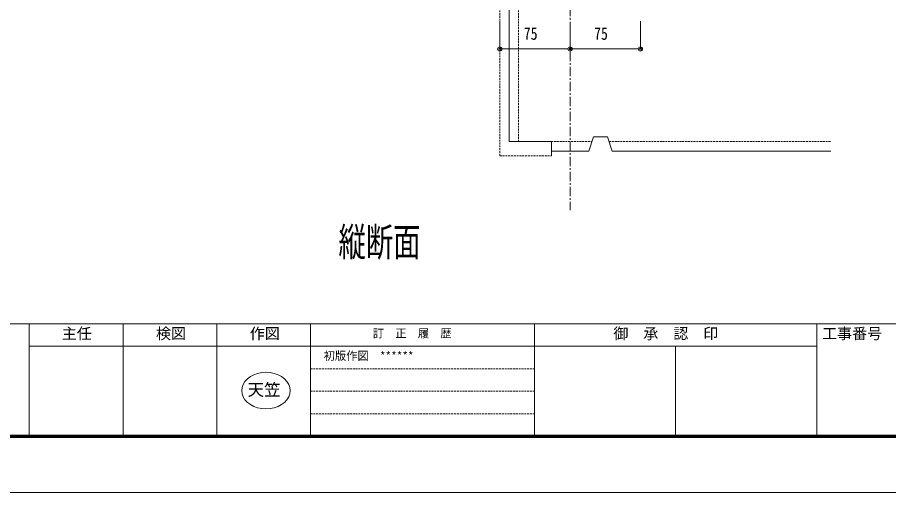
# Model space of a CAD drawing. Units: millimetres, scale not verified. Extents: x -3554 to 3554, y -1188 to 1188.
# Drawn here: x -2511 to -1582, y -1188 to -681 of the extents above; entities that cross this region are included whole.
import ezdxf
from ezdxf.enums import TextEntityAlignment as Align

# ---------------------------------------------------------------- set-up
doc = ezdxf.new("R2010")
doc.units = ezdxf.units.MM
doc.header["$LTSCALE"] = 8
doc.linetypes.add('USER1', pattern=[2, 1.25, -0.25, 0.25, -0.25])
doc.linetypes.add('USER3', pattern=[0.375, 0.25, -0.125])
for name, color, linetype, lineweight in [('0-0_0', 7, 'Continuous', 18), ('0-1_DEFPOINTS', 5, 'Continuous', 18), ('0-4_WAKU', 7, 'Continuous', 18), ('0-6_2躯体線', 4, 'Continuous', 18), ('0-7_3中心線', 2, 'USER1', 18), ('0-9_1手摺寸法', 3, 'Continuous', 18), ('1-1_2躯体隠れ', 6, 'USER3', 18)]:
    doc.layers.add(name, color=color, linetype=linetype, lineweight=lineweight)
doc.layers.add('0-2_MOJI', color=7, linetype='Continuous')
doc.styles.add('ＭＳ ゴシック', font='')
doc.styles.get('ＭＳ ゴシック').set_extended_font_data('MS Gothic')

msp = doc.modelspace()

# ---------------------------------------------------------------- linework, layer by layer
at = {"layer": '0-0_0'}
for p, q in [((-1994.077, -715.102), (-1991.777, -715.102)), ((-1923.677, -715.102), (-1925.977, -715.102)), ((-1919.077, -715.102), (-1916.777, -715.102)), ((-1848.677, -715.102), (-1850.977, -715.102))]:
    msp.add_line(p, q, dxfattribs=at)
msp.add_lwpolyline([(-2219.971, -1079.298), (-2220.363, -1075.908), (-2221.529, -1072.622), (-2223.434, -1069.539), (-2226.018, -1066.752), (-2229.203, -1064.347), (-2232.894, -1062.396), (-2236.977, -1060.958), (-2241.329, -1060.077), (-2245.817, -1059.781), (-2250.306, -1060.077), (-2254.657, -1060.958), (-2258.741, -1062.396), (-2262.431, -1064.347), (-2265.617, -1066.752), (-2268.201, -1069.539), (-2270.105, -1072.622), (-2271.271, -1075.908), (-2271.664, -1079.298), (-2271.271, -1082.687), (-2270.105, -1085.973), (-2268.201, -1089.056), (-2265.617, -1091.843), (-2262.431, -1094.248), (-2258.741, -1096.199), (-2254.657, -1097.637), (-2250.306, -1098.518), (-2245.817, -1098.814), (-2241.329, -1098.518), (-2236.977, -1097.637), (-2232.894, -1096.199), (-2229.203, -1094.248), (-2226.018, -1091.843), (-2223.434, -1089.056), (-2221.529, -1085.973), (-2220.363, -1082.687)], close=True, dxfattribs=at)
for centre, radius in [((-1996.377, -715.102), 2.3), ((-1996.377, -715.102), 1.15), ((-1921.377, -715.102), 2.3), ((-1921.377, -715.102), 2.3), ((-1921.377, -715.102), 1.15), ((-1921.377, -715.102), 1.15), ((-1846.377, -715.102), 2.3), ((-1846.377, -715.102), 1.15)]:
    msp.add_circle(centre, radius, dxfattribs=at)
at = {"layer": '0-1_DEFPOINTS'}
msp.add_line((-3554.142, -1188), (-190.142, -1188), dxfattribs=at)
at = {"layer": '0-4_WAKU'}
for p, q in [((-3474.142, -1008), (-274.142, -1008)), ((-2498.142, -1008), (-2498.142, -1128)), ((-2398.142, -1008), (-2398.142, -1128)), ((-2298.142, -1008), (-2298.142, -1128)), ((-2198.142, -1008), (-2198.142, -1128)), ((-1959.475, -1008), (-1959.475, -1128)), ((-1658.142, -1008), (-1658.142, -1128)), ((-2498.142, -1032), (-2198.142, -1032)), ((-2198.142, -1032), (-1959.475, -1032)), ((-1959.475, -1032), (-1658.142, -1032)), ((-1808.809, -1032), (-1808.809, -1128)), ((-3475.342, -1129.2), (-272.942, -1129.2)), ((-3474.742, -1128.6), (-273.542, -1128.6)), ((-3474.142, -1128), (-274.142, -1128)), ((-3473.542, -1127.4), (-274.742, -1127.4)), ((-3472.942, -1126.8), (-275.342, -1126.8))]:
    msp.add_line(p, q, dxfattribs=at)
at = {"layer": '0-4_WAKU', "linetype": 'USER3'}
for p, q in [((-2198.142, -1056), (-1959.475, -1056)), ((-2198.142, -1080), (-1959.475, -1080)), ((-2198.142, -1104), (-1959.475, -1104))]:
    msp.add_line(p, q, dxfattribs=at)
at = {"layer": '0-6_2躯体線'}
for p, q in [((-1986.377, -813.894), (-1986.377, -483.894)), ((-1986.377, -813.894), (-1941.377, -813.894)), ((-1941.377, -813.894), (-1941.377, -828.894)), ((-1896.377, -808.894), (-1901.377, -823.894)), ((-1896.377, -808.894), (-1881.377, -808.894)), ((-1881.377, -808.894), (-1876.377, -823.894)), ((-1941.377, -823.894), (-1901.377, -823.894)), ((-1876.377, -823.894), (-1643.35, -823.894))]:
    msp.add_line(p, q, dxfattribs=at)
at = {"layer": '0-7_3中心線'}
msp.add_line((-1921.377, 657.955), (-1921.377, -887.018), dxfattribs=at)
at = {"layer": '0-9_1手摺寸法'}
for p, q in [((-1996.377, -685.394), (-1996.377, -715.102)), ((-1921.377, -686.586), (-1921.377, -715.102)), ((-1921.377, -686.586), (-1921.377, -715.102)), ((-1846.377, -685.394), (-1846.377, -715.102)), ((-1991.777, -715.102), (-1925.977, -715.102)), ((-1916.777, -715.102), (-1850.977, -715.102))]:
    msp.add_line(p, q, dxfattribs=at)
at = {"layer": '1-1_2躯体隠れ'}
for p, q in [((-1996.377, -828.894), (-1996.377, -473.894)), ((-1976.377, -813.894), (-1976.377, -640.56)), ((-1941.377, -813.894), (-1898.044, -813.894)), ((-1879.71, -813.894), (-1643.35, -813.894)), ((-1996.377, -828.894), (-1941.377, -828.894))]:
    msp.add_line(p, q, dxfattribs=at)

# ---------------------------------------------------------------- texts
at = {"layer": '0-0_0', "style": 'ＭＳ ゴシック', "width": 0.7}
msp.add_text('縦断面', height=30.55, dxfattribs=at).set_placement((-2168.431, -945.328), align=Align.BOTTOM_LEFT)
at = {"layer": '0-0_0', "style": 'ＭＳ ゴシック'}
for s, height, p in [('初版作図\u3000******', 8.798, (-2184.236, -1049.283)), ('天笠', 12.9, (-2265.309, -1088.655))]:
    msp.add_text(s, height=height, dxfattribs=at).set_placement(p, align=Align.BOTTOM_LEFT)
at = {"layer": '0-2_MOJI', "style": 'ＭＳ ゴシック'}
for s, height, p in [('主任', 11.73, (-2463.537, -1027.794)), ('検図', 11.73, (-2363.004, -1027.794)), ('作図', 11.73, (-2263.004, -1027.794)), ('御  承  認  印', 11.73, (-1875.248, -1027.794)), ('工事番号', 11.73, (-1652.635, -1027.794)), ('訂\u3000正\u3000履\u3000歴', 8.798, (-2131.817, -1025.283))]:
    msp.add_text(s, height=height, dxfattribs=at).set_placement(p, align=Align.BOTTOM_LEFT)
at = {"layer": '0-9_1手摺寸法', "color": 7, "style": 'ＭＳ ゴシック', "width": 0.8}
for p in [(-1970.793, -709.352), (-1895.793, -709.352)]:
    msp.add_text('75', height=13.49, dxfattribs=at).set_placement(p, align=Align.BOTTOM_LEFT)

doc.saveas('drawing.dxf')
